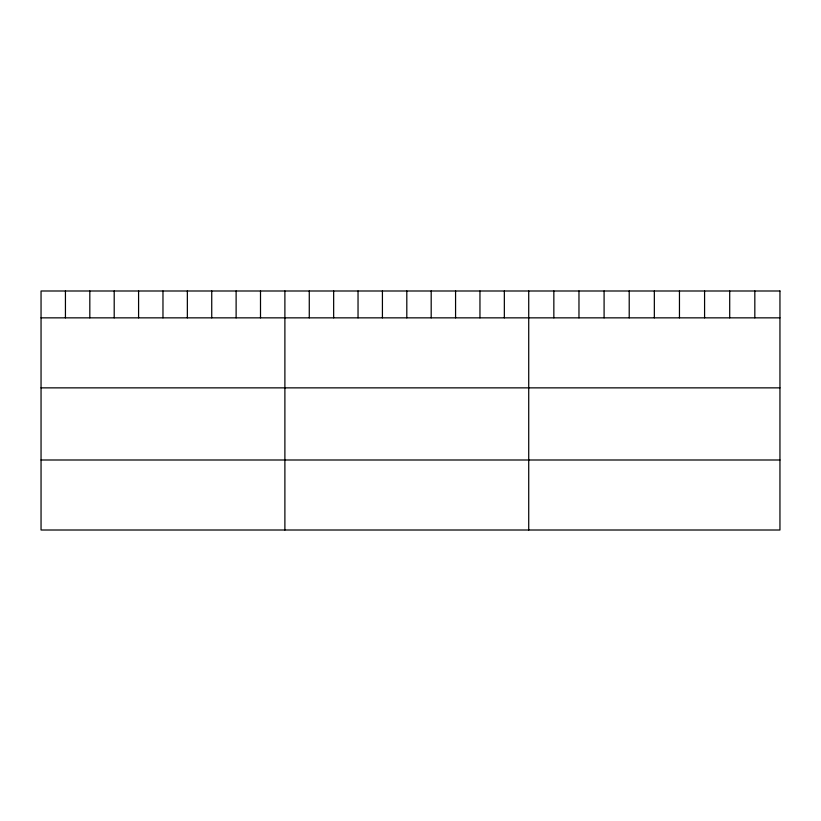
<?xml version="1.0" encoding="UTF-8"?>
<svg xmlns="http://www.w3.org/2000/svg" width="821" height="821" viewBox="0 0 821 821"><rect width="100%" height="100%" fill="white"/><g stroke="black" fill="none" stroke-linecap="round" stroke-linejoin="round"><path stroke-width="1.23" d="M41.05 317.85L779.95 317.85M41.05 387.861L779.95 387.861M41.05 459.996L779.95 459.996M754.827 290.993L754.827 317.85M729.705 290.993L729.705 317.85M704.582 290.993L704.582 317.85M679.46 290.993L679.46 317.85M654.337 290.993L654.337 317.85M629.214 290.993L629.214 317.85M604.092 290.993L604.092 317.85M578.969 290.993L578.969 317.85M553.847 290.993L553.847 317.85M528.724 290.993L528.724 530.007M504.34 290.993L504.34 317.85M479.957 290.993L479.957 317.85M455.573 290.993L455.573 317.85M431.189 290.993L431.189 317.85M406.805 290.993L406.805 317.85M382.422 290.993L382.422 317.85M358.038 290.993L358.038 317.85M333.654 290.993L333.654 317.85M309.271 290.993L309.271 317.85M284.887 290.993L284.887 530.007M260.503 290.993L260.503 317.85M236.12 290.993L236.12 317.85M211.736 290.993L211.736 317.85M187.352 290.993L187.352 317.85M162.969 290.993L162.969 317.85M138.585 290.993L138.585 317.85M114.201 290.993L114.201 317.85M89.817 290.993L89.817 317.85M65.434 290.993L65.434 317.85M779.95 290.993L41.05 290.993L41.05 530.007L779.95 530.007L779.95 290.993"/></g></svg>
